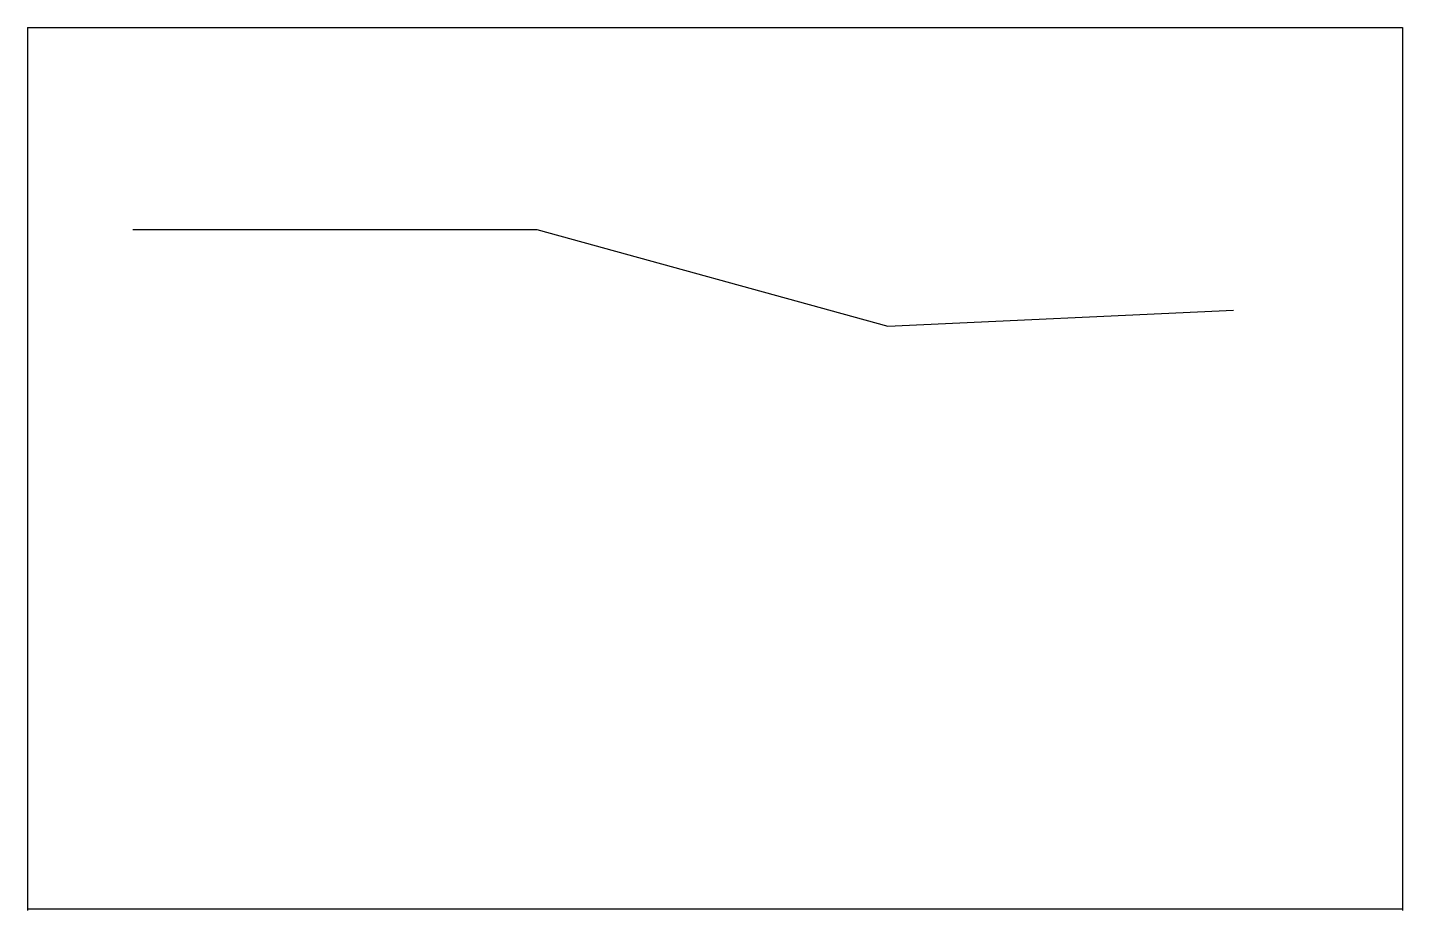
# Model space of a CAD drawing. Extents: x 104 to 317, y 90 to 227.
import ezdxf

# ---------------------------------------------------------------- set-up
doc = ezdxf.new("R2010")
doc.units = 0

msp = doc.modelspace()

# ---------------------------------------------------------------- linework, layer by layer
for p, q in [((104.006248, 227.188889), (317.259369, 227.188889)), ((104.006248, 227.188889), (104.006248, 90.338852)), ((317.259369, 227.188889), (317.259369, 90.33889)), ((120.332809, 195.883331), (183.025131, 195.883331)), ((183.025131, 195.883331), (237.440628, 180.901382)), ((237.440598, 180.901398), (291.056244, 183.361115)), ((317.259369, 90.562485), (104.006248, 90.562485))]:
    msp.add_line(p, q)

doc.saveas('drawing.dxf')
